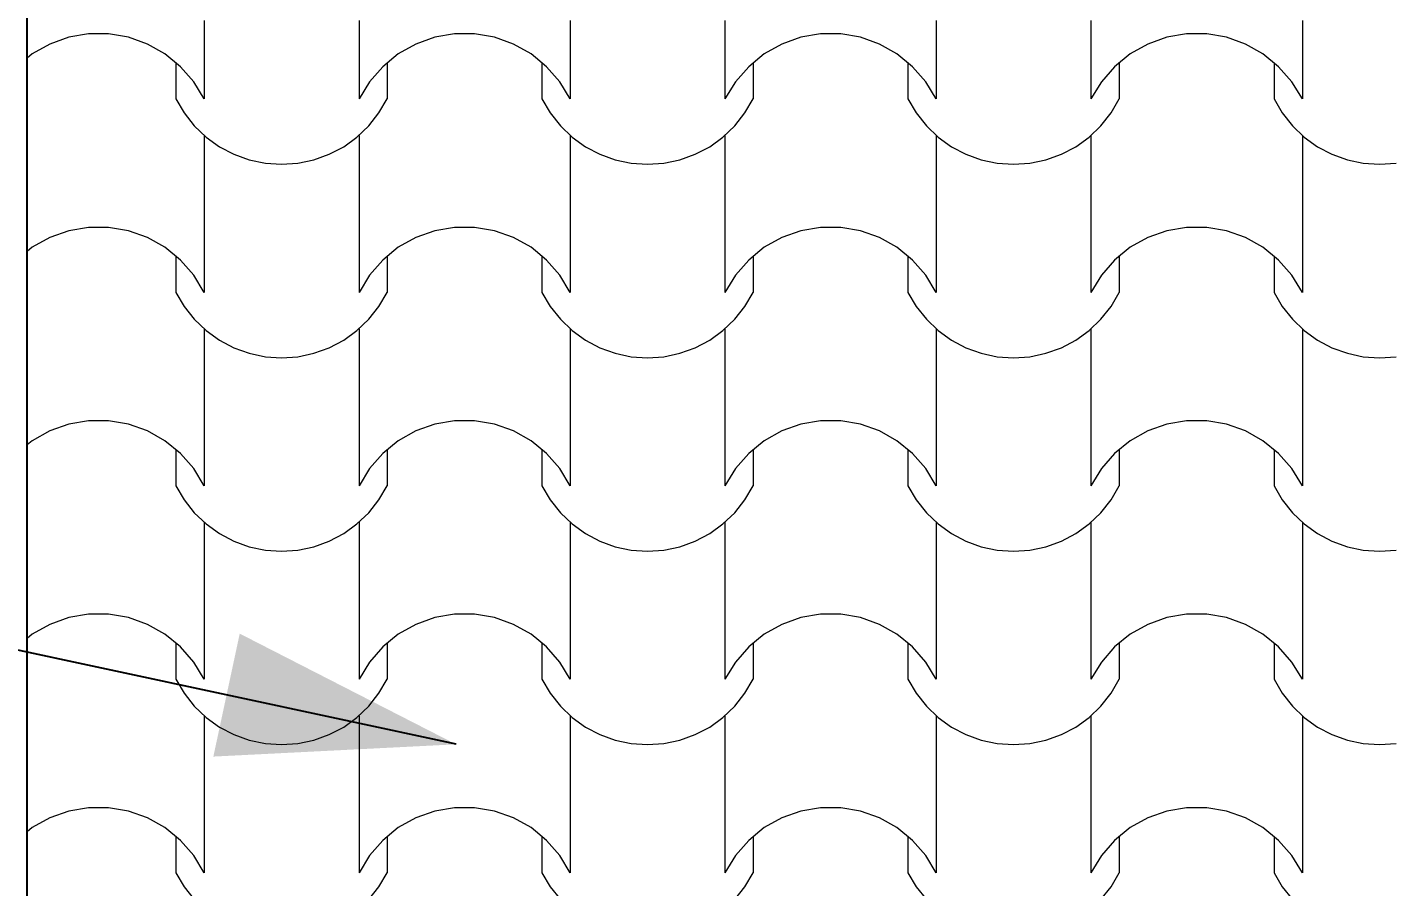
# Model space of a CAD drawing. Header units: millimetres. Extents: x 318905 to 439572, y -5133 to 105868.
# Drawn here: x 391105 to 392162, y 6393 to 7061 of the extents above; entities that cross this region are included whole.
import ezdxf

# ---------------------------------------------------------------- set-up
doc = ezdxf.new("R2010")
doc.units = ezdxf.units.MM
doc.header["$MEASUREMENT"] = 0
for name, color, linetype, lineweight in [('0_Stylo_No__98', 154, 'Continuous', 0), ('2D -  Dessin général_Stylo_No__21', 7, 'Continuous', 25), ('INTI_Etiquettes_Stylo_No__1', 7, 'Continuous', 5), ('OMBRES_Stylo_No__1', 7, 'Continuous', 5)]:
    doc.layers.add(name, color=color, linetype=linetype, lineweight=lineweight)
doc.layers.add('OMBRES_Stylo_No__82', color=7, linetype='Continuous', lineweight=13, true_color=0xaaaaaa)
doc.styles.add('STYLE_GENERE_3', font='')
doc.styles.get('STYLE_GENERE_3').set_extended_font_data('Arial')
doc.dimstyles.new('STYLE_GENERE__1', dxfattribs={"dimtxt": 200, "dimasz": 142.5, "dimexe": 0.18, "dimexo": 500, "dimgap": 0.09, "dimtad": 0, "dimtih": 1, "dimtoh": 1, "dimlfac": 0.001, "dimzin": 0, "dimdsep": 46, "dimtxsty": 'STYLE_GENERE_3', "dimblk": 'ARROWHEAD_6', "dimblk1": 'ARROWHEAD_6', "dimblk2": 'ARROWHEAD_6', "dimcen": 0.09, "dimclrd": 154, "dimclre": 154, "dimclrt": 154, "dimazin": 0, "dimtfac": 1, "dimtdec": 4, "dimtmove": 0, "dimatfit": 3, "dimfxl": 0, "dimtolj": 1, "dimtzin": 0, "dimarcsym": 0})
doc.dimstyles.new('STYLE_GENERE__3', dxfattribs={"dimtxt": 0.18, "dimasz": 182.4, "dimexe": 0.18, "dimexo": 0.0625, "dimgap": 0.09, "dimtad": 0, "dimtih": 1, "dimtoh": 1, "dimdec": 4, "dimzin": 0, "dimdsep": 46, "dimcen": 0.09, "dimadec": 0, "dimazin": 0, "dimtfac": 1, "dimtdec": 4, "dimtmove": 0, "dimatfit": 3, "dimldrblk": 'ARROWHEAD_5', "dimfxl": 0, "dimtolj": 1, "dimtzin": 0, "dimarcsym": 0})

# ---------------------------------------------------------------- blocks, each defined once
blk = doc.blocks.new('*X111')
at = {"layer": 'OMBRES_Stylo_No__82', "linetype": 'Continuous'}
for p, q in [((391242.1, 7065.8), (391242.1, 7004.8)), ((391362.4, 7065.8), (391362.4, 7004.8)), ((391526.6, 7065.8), (391526.6, 7004.8)), ((391646.8, 7065.8), (391646.8, 7004.8)), ((391811.1, 7065.8), (391811.1, 7004.8)), ((391931.3, 7065.8), (391931.3, 7004.8)), ((392095.6, 7065.8), (392095.6, 7004.8)), ((391152.2, 7055.3), (391136.8, 7052.7)), ((391160, 7055.3), (391152.2, 7055.3)), ((391167.8, 7055.3), (391160, 7055.3)), ((391183.2, 7052.7), (391167.8, 7055.3)), ((391436.7, 7055.3), (391421.3, 7052.7)), ((391444.5, 7055.3), (391436.7, 7055.3)), ((391452.3, 7055.3), (391444.5, 7055.3)), ((391467.7, 7052.7), (391452.3, 7055.3)), ((391721.1, 7055.3), (391705.7, 7052.7)), ((391729, 7055.3), (391721.1, 7055.3)), ((391736.8, 7055.3), (391729, 7055.3)), ((391752.2, 7052.7), (391736.8, 7055.3)), ((392005.6, 7055.3), (391990.2, 7052.7)), ((392013.4, 7055.3), (392005.6, 7055.3)), ((392021.3, 7055.3), (392013.4, 7055.3)), ((392036.7, 7052.7), (392021.3, 7055.3)), ((391122.1, 7047.4), (391108.4, 7039.8)), ((391136.8, 7052.7), (391122.1, 7047.4)), ((391197.9, 7047.4), (391183.2, 7052.7)), ((391211.6, 7039.8), (391197.9, 7047.4)), ((391406.5, 7047.4), (391392.9, 7039.8)), ((391421.3, 7052.7), (391406.5, 7047.4)), ((391482.4, 7047.4), (391467.7, 7052.7)), ((391496.1, 7039.8), (391482.4, 7047.4)), ((391691, 7047.4), (391677.4, 7039.8)), ((391705.7, 7052.7), (391691, 7047.4)), ((391766.9, 7047.4), (391752.2, 7052.7)), ((391780.5, 7039.8), (391766.9, 7047.4)), ((391975.5, 7047.4), (391961.9, 7039.8)), ((391990.2, 7052.7), (391975.5, 7047.4)), ((392051.4, 7047.4), (392036.7, 7052.7)), ((392065, 7039.8), (392051.4, 7047.4)), ((391108.4, 7039.8), (391104.5, 7036.6)), ((391223.7, 7029.9), (391211.6, 7039.8)), ((391220.1, 7032.9), (391220.1, 7004.8)), ((391392.9, 7039.8), (391380.8, 7029.9)), ((391384.4, 7032.9), (391384.4, 7004.8)), ((391508.2, 7029.9), (391496.1, 7039.8)), ((391504.6, 7032.9), (391504.6, 7004.8)), ((391677.4, 7039.8), (391665.3, 7029.9)), ((391668.8, 7032.9), (391668.8, 7004.8)), ((391792.7, 7029.9), (391780.5, 7039.8)), ((391789.1, 7032.9), (391789.1, 7004.8)), ((391961.9, 7039.8), (391949.7, 7029.9)), ((391953.3, 7032.9), (391953.3, 7004.8)), ((392077.1, 7029.9), (392065, 7039.8)), ((392073.6, 7032.9), (392073.6, 7004.8)), ((391234, 7018.2), (391223.7, 7029.9)), ((391380.8, 7029.9), (391370.5, 7018.2)), ((391518.5, 7018.2), (391508.2, 7029.9)), ((391665.3, 7029.9), (391655, 7018.2)), ((391802.9, 7018.2), (391792.7, 7029.9)), ((391949.7, 7029.9), (391939.5, 7018.2)), ((392087.4, 7018.2), (392077.1, 7029.9)), ((391242.1, 7004.8), (391234, 7018.2)), ((391370.5, 7018.2), (391362.4, 7004.8)), ((391526.6, 7004.8), (391518.5, 7018.2)), ((391655, 7018.2), (391646.8, 7004.8)), ((391811.1, 7004.8), (391802.9, 7018.2)), ((391939.5, 7018.2), (391931.3, 7004.8)), ((392095.6, 7004.8), (392087.4, 7018.2)), ((391220.1, 7004.8), (391226.6, 6993.9)), ((391377.9, 6993.9), (391384.4, 7004.8)), ((391504.6, 7004.8), (391511, 6993.9)), ((391662.4, 6993.9), (391668.8, 7004.8)), ((391789.1, 7004.8), (391795.5, 6993.9)), ((391946.9, 6993.9), (391953.3, 7004.8)), ((392073.6, 7004.8), (392080, 6993.9)), ((391226.6, 6993.9), (391234.4, 6983.9)), ((391370, 6983.9), (391377.9, 6993.9)), ((391511, 6993.9), (391518.9, 6983.9)), ((391654.5, 6983.9), (391662.4, 6993.9)), ((391795.5, 6993.9), (391803.4, 6983.9)), ((391939, 6983.9), (391946.9, 6993.9)), ((392080, 6993.9), (392087.9, 6983.9)), ((391234.4, 6983.9), (391243.6, 6975.1)), ((391360.8, 6975.1), (391370, 6983.9)), ((391518.9, 6983.9), (391528.1, 6975.1)), ((391645.3, 6975.1), (391654.5, 6983.9)), ((391803.4, 6983.9), (391812.6, 6975.1)), ((391929.8, 6975.1), (391939, 6983.9)), ((392087.9, 6983.9), (392097.1, 6975.1)), ((391242.1, 6976.4), (391242.1, 6915.5)), ((391243.6, 6975.1), (391253.9, 6967.7)), ((391350.5, 6967.7), (391360.8, 6975.1)), ((391362.4, 6976.4), (391362.4, 6915.5)), ((391526.6, 6976.4), (391526.6, 6915.5)), ((391528.1, 6975.1), (391538.4, 6967.7)), ((391635, 6967.7), (391645.3, 6975.1)), ((391646.8, 6976.4), (391646.8, 6915.5)), ((391811.1, 6976.4), (391811.1, 6915.5)), ((391812.6, 6975.1), (391822.9, 6967.7)), ((391919.5, 6967.7), (391929.8, 6975.1)), ((391931.3, 6976.4), (391931.3, 6915.5)), ((392095.6, 6976.4), (392095.6, 6915.5)), ((392097.1, 6975.1), (392107.4, 6967.7)), ((391253.9, 6967.7), (391265.2, 6961.8)), ((391265.2, 6961.8), (391277.1, 6957.5)), ((391327.3, 6957.5), (391339.3, 6961.8)), ((391339.3, 6961.8), (391350.5, 6967.7)), ((391538.4, 6967.7), (391549.7, 6961.8)), ((391549.7, 6961.8), (391561.6, 6957.5)), ((391611.8, 6957.5), (391623.8, 6961.8)), ((391623.8, 6961.8), (391635, 6967.7)), ((391822.9, 6967.7), (391834.1, 6961.8)), ((391834.1, 6961.8), (391846.1, 6957.5)), ((391896.3, 6957.5), (391908.3, 6961.8)), ((391908.3, 6961.8), (391919.5, 6967.7)), ((392107.4, 6967.7), (392118.6, 6961.8)), ((392118.6, 6961.8), (392130.6, 6957.5)), ((391277.1, 6957.5), (391289.6, 6954.9)), ((391289.6, 6954.9), (391302.2, 6954)), ((391302.2, 6954), (391314.9, 6954.9)), ((391314.9, 6954.9), (391327.3, 6957.5)), ((391561.6, 6957.5), (391574, 6954.9)), ((391574, 6954.9), (391586.7, 6954)), ((391586.7, 6954), (391599.4, 6954.9)), ((391599.4, 6954.9), (391611.8, 6957.5)), ((391846.1, 6957.5), (391858.5, 6954.9)), ((391858.5, 6954.9), (391871.2, 6954)), ((391871.2, 6954), (391883.9, 6954.9)), ((391883.9, 6954.9), (391896.3, 6957.5)), ((392130.6, 6957.5), (392143, 6954.9)), ((392143, 6954.9), (392155.7, 6954)), ((392155.7, 6954), (392168.4, 6954.9)), ((391242.1, 6915.5), (391242.1, 6854.5)), ((391362.4, 6915.5), (391362.4, 6854.5)), ((391526.6, 6915.5), (391526.6, 6854.5)), ((391646.8, 6915.5), (391646.8, 6854.5)), ((391811.1, 6915.5), (391811.1, 6854.5)), ((391931.3, 6915.5), (391931.3, 6854.5)), ((392095.6, 6915.5), (392095.6, 6854.5)), ((391122.1, 6897.1), (391108.4, 6889.5)), ((391136.8, 6902.3), (391122.1, 6897.1)), ((391152.2, 6905), (391136.8, 6902.3)), ((391160, 6905), (391152.2, 6905)), ((391167.8, 6905), (391160, 6905)), ((391183.2, 6902.3), (391167.8, 6905)), ((391197.9, 6897.1), (391183.2, 6902.3)), ((391211.6, 6889.5), (391197.9, 6897.1)), ((391406.5, 6897.1), (391392.9, 6889.5)), ((391421.3, 6902.3), (391406.5, 6897.1)), ((391436.7, 6905), (391421.3, 6902.3)), ((391444.5, 6905), (391436.7, 6905)), ((391452.3, 6905), (391444.5, 6905)), ((391467.7, 6902.3), (391452.3, 6905)), ((391482.4, 6897.1), (391467.7, 6902.3)), ((391496.1, 6889.5), (391482.4, 6897.1)), ((391691, 6897.1), (391677.4, 6889.5)), ((391705.7, 6902.3), (391691, 6897.1)), ((391721.1, 6905), (391705.7, 6902.3)), ((391729, 6905), (391721.1, 6905)), ((391736.8, 6905), (391729, 6905)), ((391752.2, 6902.3), (391736.8, 6905)), ((391766.9, 6897.1), (391752.2, 6902.3)), ((391780.5, 6889.5), (391766.9, 6897.1)), ((391975.5, 6897.1), (391961.9, 6889.5)), ((391990.2, 6902.3), (391975.5, 6897.1)), ((392005.6, 6905), (391990.2, 6902.3)), ((392013.4, 6905), (392005.6, 6905)), ((392021.3, 6905), (392013.4, 6905)), ((392036.7, 6902.3), (392021.3, 6905)), ((392051.4, 6897.1), (392036.7, 6902.3)), ((392065, 6889.5), (392051.4, 6897.1)), ((391108.4, 6889.5), (391104.5, 6886.3)), ((391223.7, 6879.6), (391211.6, 6889.5)), ((391392.9, 6889.5), (391380.8, 6879.6)), ((391508.2, 6879.6), (391496.1, 6889.5)), ((391677.4, 6889.5), (391665.3, 6879.6)), ((391792.7, 6879.6), (391780.5, 6889.5)), ((391961.9, 6889.5), (391949.7, 6879.6)), ((392077.1, 6879.6), (392065, 6889.5)), ((391220.1, 6882.5), (391220.1, 6854.5)), ((391234, 6867.8), (391223.7, 6879.6)), ((391380.8, 6879.6), (391370.5, 6867.8)), ((391384.4, 6882.5), (391384.4, 6854.5)), ((391504.6, 6882.5), (391504.6, 6854.5)), ((391518.5, 6867.8), (391508.2, 6879.6)), ((391665.3, 6879.6), (391655, 6867.8)), ((391668.8, 6882.5), (391668.8, 6854.5)), ((391789.1, 6882.5), (391789.1, 6854.5)), ((391802.9, 6867.8), (391792.7, 6879.6)), ((391949.7, 6879.6), (391939.5, 6867.8)), ((391953.3, 6882.5), (391953.3, 6854.5)), ((392073.6, 6882.5), (392073.6, 6854.5)), ((392087.4, 6867.8), (392077.1, 6879.6)), ((391242.1, 6854.5), (391234, 6867.8)), ((391370.5, 6867.8), (391362.4, 6854.5)), ((391526.6, 6854.5), (391518.5, 6867.8)), ((391655, 6867.8), (391646.8, 6854.5)), ((391811.1, 6854.5), (391802.9, 6867.8)), ((391939.5, 6867.8), (391931.3, 6854.5)), ((392095.6, 6854.5), (392087.4, 6867.8)), ((391220.1, 6854.5), (391226.6, 6843.5)), ((391377.9, 6843.5), (391384.4, 6854.5)), ((391504.6, 6854.5), (391511, 6843.5)), ((391662.4, 6843.5), (391668.8, 6854.5)), ((391789.1, 6854.5), (391795.5, 6843.5)), ((391946.9, 6843.5), (391953.3, 6854.5)), ((392073.6, 6854.5), (392080, 6843.5)), ((391226.6, 6843.5), (391234.4, 6833.6)), ((391370, 6833.6), (391377.9, 6843.5)), ((391511, 6843.5), (391518.9, 6833.6)), ((391654.5, 6833.6), (391662.4, 6843.5)), ((391795.5, 6843.5), (391803.4, 6833.6)), ((391939, 6833.6), (391946.9, 6843.5)), ((392080, 6843.5), (392087.9, 6833.6)), ((391234.4, 6833.6), (391243.6, 6824.8)), ((391360.8, 6824.8), (391370, 6833.6)), ((391518.9, 6833.6), (391528.1, 6824.8)), ((391645.3, 6824.8), (391654.5, 6833.6)), ((391803.4, 6833.6), (391812.6, 6824.8)), ((391929.8, 6824.8), (391939, 6833.6)), ((392087.9, 6833.6), (392097.1, 6824.8)), ((391242.1, 6826.1), (391242.1, 6765.1)), ((391243.6, 6824.8), (391253.9, 6817.4)), ((391350.5, 6817.4), (391360.8, 6824.8)), ((391362.4, 6826.1), (391362.4, 6765.1)), ((391526.6, 6826.1), (391526.6, 6765.1)), ((391528.1, 6824.8), (391538.4, 6817.4)), ((391635, 6817.4), (391645.3, 6824.8)), ((391646.8, 6826.1), (391646.8, 6765.1)), ((391811.1, 6826.1), (391811.1, 6765.1)), ((391812.6, 6824.8), (391822.9, 6817.4)), ((391919.5, 6817.4), (391929.8, 6824.8)), ((391931.3, 6826.1), (391931.3, 6765.1)), ((392095.6, 6826.1), (392095.6, 6765.1)), ((392097.1, 6824.8), (392107.4, 6817.4)), ((391253.9, 6817.4), (391265.2, 6811.5)), ((391265.2, 6811.5), (391277.1, 6807.2)), ((391327.3, 6807.2), (391339.3, 6811.5)), ((391339.3, 6811.5), (391350.5, 6817.4)), ((391538.4, 6817.4), (391549.7, 6811.5)), ((391549.7, 6811.5), (391561.6, 6807.2)), ((391611.8, 6807.2), (391623.8, 6811.5)), ((391623.8, 6811.5), (391635, 6817.4)), ((391822.9, 6817.4), (391834.1, 6811.5)), ((391834.1, 6811.5), (391846.1, 6807.2)), ((391896.3, 6807.2), (391908.3, 6811.5)), ((391908.3, 6811.5), (391919.5, 6817.4)), ((392107.4, 6817.4), (392118.6, 6811.5)), ((392118.6, 6811.5), (392130.6, 6807.2)), ((391277.1, 6807.2), (391289.6, 6804.5)), ((391289.6, 6804.5), (391302.2, 6803.7)), ((391302.2, 6803.7), (391314.9, 6804.5)), ((391314.9, 6804.5), (391327.3, 6807.2)), ((391561.6, 6807.2), (391574, 6804.5)), ((391574, 6804.5), (391586.7, 6803.7)), ((391586.7, 6803.7), (391599.4, 6804.5)), ((391599.4, 6804.5), (391611.8, 6807.2)), ((391846.1, 6807.2), (391858.5, 6804.5)), ((391858.5, 6804.5), (391871.2, 6803.7)), ((391871.2, 6803.7), (391883.9, 6804.5)), ((391883.9, 6804.5), (391896.3, 6807.2)), ((392130.6, 6807.2), (392143, 6804.5)), ((392143, 6804.5), (392155.7, 6803.7)), ((392155.7, 6803.7), (392168.4, 6804.5)), ((391242.1, 6765.1), (391242.1, 6704.2)), ((391362.4, 6765.1), (391362.4, 6704.2)), ((391526.6, 6765.1), (391526.6, 6704.2)), ((391646.8, 6765.1), (391646.8, 6704.2)), ((391811.1, 6765.1), (391811.1, 6704.2)), ((391931.3, 6765.1), (391931.3, 6704.2)), ((392095.6, 6765.1), (392095.6, 6704.2)), ((391136.8, 6752), (391122.1, 6746.8)), ((391152.2, 6754.7), (391136.8, 6752)), ((391160, 6754.7), (391152.2, 6754.7)), ((391167.8, 6754.7), (391160, 6754.7)), ((391183.2, 6752), (391167.8, 6754.7)), ((391197.9, 6746.8), (391183.2, 6752)), ((391421.3, 6752), (391406.5, 6746.8)), ((391436.7, 6754.7), (391421.3, 6752)), ((391444.5, 6754.7), (391436.7, 6754.7)), ((391452.3, 6754.7), (391444.5, 6754.7)), ((391467.7, 6752), (391452.3, 6754.7)), ((391482.4, 6746.8), (391467.7, 6752)), ((391705.7, 6752), (391691, 6746.8)), ((391721.1, 6754.7), (391705.7, 6752)), ((391729, 6754.7), (391721.1, 6754.7)), ((391736.8, 6754.7), (391729, 6754.7)), ((391752.2, 6752), (391736.8, 6754.7)), ((391766.9, 6746.8), (391752.2, 6752)), ((391990.2, 6752), (391975.5, 6746.8)), ((392005.6, 6754.7), (391990.2, 6752)), ((392013.4, 6754.7), (392005.6, 6754.7)), ((392021.3, 6754.7), (392013.4, 6754.7)), ((392036.7, 6752), (392021.3, 6754.7)), ((392051.4, 6746.8), (392036.7, 6752)), ((391108.4, 6739.1), (391104.5, 6736)), ((391122.1, 6746.8), (391108.4, 6739.1)), ((391211.6, 6739.1), (391197.9, 6746.8)), ((391223.7, 6729.3), (391211.6, 6739.1)), ((391392.9, 6739.1), (391380.8, 6729.3)), ((391406.5, 6746.8), (391392.9, 6739.1)), ((391496.1, 6739.1), (391482.4, 6746.8)), ((391508.2, 6729.3), (391496.1, 6739.1)), ((391677.4, 6739.1), (391665.3, 6729.3)), ((391691, 6746.8), (391677.4, 6739.1)), ((391780.5, 6739.1), (391766.9, 6746.8)), ((391792.7, 6729.3), (391780.5, 6739.1)), ((391961.9, 6739.1), (391949.7, 6729.3)), ((391975.5, 6746.8), (391961.9, 6739.1)), ((392065, 6739.1), (392051.4, 6746.8)), ((392077.1, 6729.3), (392065, 6739.1)), ((391220.1, 6732.2), (391220.1, 6704.2)), ((391234, 6717.5), (391223.7, 6729.3)), ((391380.8, 6729.3), (391370.5, 6717.5)), ((391384.4, 6732.2), (391384.4, 6704.2)), ((391504.6, 6732.2), (391504.6, 6704.2)), ((391518.5, 6717.5), (391508.2, 6729.3)), ((391665.3, 6729.3), (391655, 6717.5)), ((391668.8, 6732.2), (391668.8, 6704.2)), ((391789.1, 6732.2), (391789.1, 6704.2)), ((391802.9, 6717.5), (391792.7, 6729.3)), ((391949.7, 6729.3), (391939.5, 6717.5)), ((391953.3, 6732.2), (391953.3, 6704.2)), ((392073.6, 6732.2), (392073.6, 6704.2)), ((392087.4, 6717.5), (392077.1, 6729.3)), ((391242.1, 6704.2), (391234, 6717.5)), ((391370.5, 6717.5), (391362.4, 6704.2)), ((391526.6, 6704.2), (391518.5, 6717.5)), ((391655, 6717.5), (391646.8, 6704.2)), ((391811.1, 6704.2), (391802.9, 6717.5)), ((391939.5, 6717.5), (391931.3, 6704.2)), ((392095.6, 6704.2), (392087.4, 6717.5)), ((391220.1, 6704.2), (391226.6, 6693.2)), ((391377.9, 6693.2), (391384.4, 6704.2)), ((391504.6, 6704.2), (391511, 6693.2)), ((391662.4, 6693.2), (391668.8, 6704.2)), ((391789.1, 6704.2), (391795.5, 6693.2)), ((391946.9, 6693.2), (391953.3, 6704.2)), ((392073.6, 6704.2), (392080, 6693.2)), ((391226.6, 6693.2), (391234.4, 6683.2)), ((391370, 6683.2), (391377.9, 6693.2)), ((391511, 6693.2), (391518.9, 6683.2)), ((391654.5, 6683.2), (391662.4, 6693.2)), ((391795.5, 6693.2), (391803.4, 6683.2)), ((391939, 6683.2), (391946.9, 6693.2)), ((392080, 6693.2), (392087.9, 6683.2)), ((391234.4, 6683.2), (391243.6, 6674.5)), ((391242.1, 6675.8), (391242.1, 6614.8)), ((391243.6, 6674.5), (391253.9, 6667.1)), ((391350.5, 6667.1), (391360.8, 6674.5)), ((391360.8, 6674.5), (391370, 6683.2)), ((391362.4, 6675.8), (391362.4, 6614.8)), ((391518.9, 6683.2), (391528.1, 6674.5)), ((391526.6, 6675.8), (391526.6, 6614.8)), ((391528.1, 6674.5), (391538.4, 6667.1)), ((391635, 6667.1), (391645.3, 6674.5)), ((391645.3, 6674.5), (391654.5, 6683.2)), ((391646.8, 6675.8), (391646.8, 6614.8)), ((391803.4, 6683.2), (391812.6, 6674.5)), ((391811.1, 6675.8), (391811.1, 6614.8)), ((391812.6, 6674.5), (391822.9, 6667.1)), ((391919.5, 6667.1), (391929.8, 6674.5)), ((391929.8, 6674.5), (391939, 6683.2)), ((391931.3, 6675.8), (391931.3, 6614.8)), ((392087.9, 6683.2), (392097.1, 6674.5)), ((392095.6, 6675.8), (392095.6, 6614.8)), ((392097.1, 6674.5), (392107.4, 6667.1)), ((391253.9, 6667.1), (391265.2, 6661.1)), ((391339.3, 6661.1), (391350.5, 6667.1)), ((391538.4, 6667.1), (391549.7, 6661.1)), ((391623.8, 6661.1), (391635, 6667.1)), ((391822.9, 6667.1), (391834.1, 6661.1)), ((391908.3, 6661.1), (391919.5, 6667.1)), ((392107.4, 6667.1), (392118.6, 6661.1)), ((391265.2, 6661.1), (391277.1, 6656.8)), ((391277.1, 6656.8), (391289.6, 6654.2)), ((391289.6, 6654.2), (391302.2, 6653.3)), ((391302.2, 6653.3), (391314.9, 6654.2)), ((391314.9, 6654.2), (391327.3, 6656.8)), ((391327.3, 6656.8), (391339.3, 6661.1)), ((391549.7, 6661.1), (391561.6, 6656.8)), ((391561.6, 6656.8), (391574, 6654.2)), ((391574, 6654.2), (391586.7, 6653.3)), ((391586.7, 6653.3), (391599.4, 6654.2)), ((391599.4, 6654.2), (391611.8, 6656.8)), ((391611.8, 6656.8), (391623.8, 6661.1)), ((391834.1, 6661.1), (391846.1, 6656.8)), ((391846.1, 6656.8), (391858.5, 6654.2)), ((391858.5, 6654.2), (391871.2, 6653.3)), ((391871.2, 6653.3), (391883.9, 6654.2)), ((391883.9, 6654.2), (391896.3, 6656.8)), ((391896.3, 6656.8), (391908.3, 6661.1)), ((392118.6, 6661.1), (392130.6, 6656.8)), ((392130.6, 6656.8), (392143, 6654.2)), ((392143, 6654.2), (392155.7, 6653.3)), ((392155.7, 6653.3), (392168.4, 6654.2)), ((391242.1, 6614.8), (391242.1, 6553.8)), ((391362.4, 6614.8), (391362.4, 6553.8)), ((391526.6, 6614.8), (391526.6, 6553.8)), ((391646.8, 6614.8), (391646.8, 6553.8)), ((391811.1, 6614.8), (391811.1, 6553.8)), ((391931.3, 6614.8), (391931.3, 6553.8)), ((392095.6, 6614.8), (392095.6, 6553.8)), ((391136.8, 6601.7), (391122.1, 6596.4)), ((391152.2, 6604.3), (391136.8, 6601.7)), ((391160, 6604.3), (391152.2, 6604.3)), ((391167.8, 6604.3), (391160, 6604.3)), ((391183.2, 6601.7), (391167.8, 6604.3)), ((391197.9, 6596.4), (391183.2, 6601.7)), ((391421.3, 6601.7), (391406.5, 6596.4)), ((391436.7, 6604.3), (391421.3, 6601.7)), ((391444.5, 6604.3), (391436.7, 6604.3)), ((391452.3, 6604.3), (391444.5, 6604.3)), ((391467.7, 6601.7), (391452.3, 6604.3)), ((391482.4, 6596.4), (391467.7, 6601.7)), ((391705.7, 6601.7), (391691, 6596.4)), ((391721.1, 6604.3), (391705.7, 6601.7)), ((391729, 6604.3), (391721.1, 6604.3)), ((391736.8, 6604.3), (391729, 6604.3)), ((391752.2, 6601.7), (391736.8, 6604.3)), ((391766.9, 6596.4), (391752.2, 6601.7)), ((391990.2, 6601.7), (391975.5, 6596.4)), ((392005.6, 6604.3), (391990.2, 6601.7)), ((392013.4, 6604.3), (392005.6, 6604.3)), ((392021.3, 6604.3), (392013.4, 6604.3)), ((392036.7, 6601.7), (392021.3, 6604.3)), ((392051.4, 6596.4), (392036.7, 6601.7)), ((391108.4, 6588.8), (391104.5, 6585.6)), ((391122.1, 6596.4), (391108.4, 6588.8)), ((391211.6, 6588.8), (391197.9, 6596.4)), ((391223.7, 6578.9), (391211.6, 6588.8)), ((391392.9, 6588.8), (391380.8, 6578.9)), ((391406.5, 6596.4), (391392.9, 6588.8)), ((391496.1, 6588.8), (391482.4, 6596.4)), ((391508.2, 6578.9), (391496.1, 6588.8)), ((391677.4, 6588.8), (391665.3, 6578.9)), ((391691, 6596.4), (391677.4, 6588.8)), ((391780.5, 6588.8), (391766.9, 6596.4)), ((391792.7, 6578.9), (391780.5, 6588.8)), ((391961.9, 6588.8), (391949.7, 6578.9)), ((391975.5, 6596.4), (391961.9, 6588.8)), ((392065, 6588.8), (392051.4, 6596.4)), ((392077.1, 6578.9), (392065, 6588.8)), ((391220.1, 6581.8), (391220.1, 6553.8)), ((391234, 6567.2), (391223.7, 6578.9)), ((391380.8, 6578.9), (391370.5, 6567.2)), ((391384.4, 6581.8), (391384.4, 6553.8)), ((391504.6, 6581.8), (391504.6, 6553.8)), ((391518.5, 6567.2), (391508.2, 6578.9)), ((391665.3, 6578.9), (391655, 6567.2)), ((391668.8, 6581.8), (391668.8, 6553.8)), ((391789.1, 6581.8), (391789.1, 6553.8)), ((391802.9, 6567.2), (391792.7, 6578.9)), ((391949.7, 6578.9), (391939.5, 6567.2)), ((391953.3, 6581.8), (391953.3, 6553.8)), ((392073.6, 6581.8), (392073.6, 6553.8)), ((392087.4, 6567.2), (392077.1, 6578.9)), ((391242.1, 6553.8), (391234, 6567.2)), ((391370.5, 6567.2), (391362.4, 6553.8)), ((391526.6, 6553.8), (391518.5, 6567.2)), ((391655, 6567.2), (391646.8, 6553.8)), ((391811.1, 6553.8), (391802.9, 6567.2)), ((391939.5, 6567.2), (391931.3, 6553.8)), ((392095.6, 6553.8), (392087.4, 6567.2)), ((391220.1, 6553.8), (391226.6, 6542.9)), ((391377.9, 6542.9), (391384.4, 6553.8)), ((391504.6, 6553.8), (391511, 6542.9)), ((391662.4, 6542.9), (391668.8, 6553.8)), ((391789.1, 6553.8), (391795.5, 6542.9)), ((391946.9, 6542.9), (391953.3, 6553.8)), ((392073.6, 6553.8), (392080, 6542.9)), ((391226.6, 6542.9), (391234.4, 6532.9)), ((391370, 6532.9), (391377.9, 6542.9)), ((391511, 6542.9), (391518.9, 6532.9)), ((391654.5, 6532.9), (391662.4, 6542.9)), ((391795.5, 6542.9), (391803.4, 6532.9)), ((391939, 6532.9), (391946.9, 6542.9)), ((392080, 6542.9), (392087.9, 6532.9)), ((391234.4, 6532.9), (391243.6, 6524.1)), ((391242.1, 6525.4), (391242.1, 6464.5)), ((391360.8, 6524.1), (391370, 6532.9)), ((391362.4, 6525.4), (391362.4, 6464.5)), ((391518.9, 6532.9), (391528.1, 6524.1)), ((391526.6, 6525.4), (391526.6, 6464.5)), ((391645.3, 6524.1), (391654.5, 6532.9)), ((391646.8, 6525.4), (391646.8, 6464.5)), ((391803.4, 6532.9), (391812.6, 6524.1)), ((391811.1, 6525.4), (391811.1, 6464.5)), ((391929.8, 6524.1), (391939, 6532.9)), ((391931.3, 6525.4), (391931.3, 6464.5)), ((392087.9, 6532.9), (392097.1, 6524.1)), ((392095.6, 6525.4), (392095.6, 6464.5)), ((391243.6, 6524.1), (391253.9, 6516.7)), ((391253.9, 6516.7), (391265.2, 6510.8)), ((391339.3, 6510.8), (391350.5, 6516.7)), ((391350.5, 6516.7), (391360.8, 6524.1)), ((391528.1, 6524.1), (391538.4, 6516.7)), ((391538.4, 6516.7), (391549.7, 6510.8)), ((391623.8, 6510.8), (391635, 6516.7)), ((391635, 6516.7), (391645.3, 6524.1)), ((391812.6, 6524.1), (391822.9, 6516.7)), ((391822.9, 6516.7), (391834.1, 6510.8)), ((391908.3, 6510.8), (391919.5, 6516.7)), ((391919.5, 6516.7), (391929.8, 6524.1)), ((392097.1, 6524.1), (392107.4, 6516.7)), ((392107.4, 6516.7), (392118.6, 6510.8)), ((391265.2, 6510.8), (391277.1, 6506.5)), ((391277.1, 6506.5), (391289.6, 6503.9)), ((391289.6, 6503.9), (391302.2, 6503)), ((391302.2, 6503), (391314.9, 6503.9)), ((391314.9, 6503.9), (391327.3, 6506.5)), ((391327.3, 6506.5), (391339.3, 6510.8)), ((391549.7, 6510.8), (391561.6, 6506.5)), ((391561.6, 6506.5), (391574, 6503.9)), ((391574, 6503.9), (391586.7, 6503)), ((391586.7, 6503), (391599.4, 6503.9)), ((391599.4, 6503.9), (391611.8, 6506.5)), ((391611.8, 6506.5), (391623.8, 6510.8)), ((391834.1, 6510.8), (391846.1, 6506.5)), ((391846.1, 6506.5), (391858.5, 6503.9)), ((391858.5, 6503.9), (391871.2, 6503)), ((391871.2, 6503), (391883.9, 6503.9)), ((391883.9, 6503.9), (391896.3, 6506.5)), ((391896.3, 6506.5), (391908.3, 6510.8)), ((392118.6, 6510.8), (392130.6, 6506.5)), ((392130.6, 6506.5), (392143, 6503.9)), ((392143, 6503.9), (392155.7, 6503)), ((392155.7, 6503), (392168.4, 6503.9)), ((391242.1, 6464.5), (391242.1, 6403.5)), ((391362.4, 6464.5), (391362.4, 6403.5)), ((391526.6, 6464.5), (391526.6, 6403.5)), ((391646.8, 6464.5), (391646.8, 6403.5)), ((391811.1, 6464.5), (391811.1, 6403.5)), ((391931.3, 6464.5), (391931.3, 6403.5)), ((392095.6, 6464.5), (392095.6, 6403.5)), ((391136.8, 6451.3), (391122.1, 6446.1)), ((391152.2, 6454), (391136.8, 6451.3)), ((391160, 6454), (391152.2, 6454)), ((391167.8, 6454), (391160, 6454)), ((391183.2, 6451.3), (391167.8, 6454)), ((391197.9, 6446.1), (391183.2, 6451.3)), ((391421.3, 6451.3), (391406.5, 6446.1)), ((391436.7, 6454), (391421.3, 6451.3)), ((391444.5, 6454), (391436.7, 6454)), ((391452.3, 6454), (391444.5, 6454)), ((391467.7, 6451.3), (391452.3, 6454)), ((391482.4, 6446.1), (391467.7, 6451.3)), ((391705.7, 6451.3), (391691, 6446.1)), ((391721.1, 6454), (391705.7, 6451.3)), ((391729, 6454), (391721.1, 6454)), ((391736.8, 6454), (391729, 6454)), ((391752.2, 6451.3), (391736.8, 6454)), ((391766.9, 6446.1), (391752.2, 6451.3)), ((391990.2, 6451.3), (391975.5, 6446.1)), ((392005.6, 6454), (391990.2, 6451.3)), ((392013.4, 6454), (392005.6, 6454)), ((392021.3, 6454), (392013.4, 6454)), ((392036.7, 6451.3), (392021.3, 6454)), ((392051.4, 6446.1), (392036.7, 6451.3)), ((391122.1, 6446.1), (391108.4, 6438.5)), ((391211.6, 6438.5), (391197.9, 6446.1)), ((391406.5, 6446.1), (391392.9, 6438.5)), ((391496.1, 6438.5), (391482.4, 6446.1)), ((391691, 6446.1), (391677.4, 6438.5)), ((391780.5, 6438.5), (391766.9, 6446.1)), ((391975.5, 6446.1), (391961.9, 6438.5)), ((392065, 6438.5), (392051.4, 6446.1)), ((391108.4, 6438.5), (391104.5, 6435.3)), ((391223.7, 6428.6), (391211.6, 6438.5)), ((391220.1, 6431.5), (391220.1, 6403.5)), ((391392.9, 6438.5), (391380.8, 6428.6)), ((391384.4, 6431.5), (391384.4, 6403.5)), ((391508.2, 6428.6), (391496.1, 6438.5)), ((391504.6, 6431.5), (391504.6, 6403.5)), ((391677.4, 6438.5), (391665.3, 6428.6)), ((391668.8, 6431.5), (391668.8, 6403.5)), ((391792.7, 6428.6), (391780.5, 6438.5)), ((391789.1, 6431.5), (391789.1, 6403.5)), ((391961.9, 6438.5), (391949.7, 6428.6)), ((391953.3, 6431.5), (391953.3, 6403.5)), ((392077.1, 6428.6), (392065, 6438.5)), ((392073.6, 6431.5), (392073.6, 6403.5)), ((391234, 6416.8), (391223.7, 6428.6)), ((391380.8, 6428.6), (391370.5, 6416.8)), ((391518.5, 6416.8), (391508.2, 6428.6)), ((391665.3, 6428.6), (391655, 6416.8)), ((391802.9, 6416.8), (391792.7, 6428.6)), ((391949.7, 6428.6), (391939.5, 6416.8)), ((392087.4, 6416.8), (392077.1, 6428.6)), ((391242.1, 6403.5), (391234, 6416.8)), ((391370.5, 6416.8), (391362.4, 6403.5)), ((391526.6, 6403.5), (391518.5, 6416.8)), ((391655, 6416.8), (391646.8, 6403.5)), ((391811.1, 6403.5), (391802.9, 6416.8)), ((391939.5, 6416.8), (391931.3, 6403.5)), ((392095.6, 6403.5), (392087.4, 6416.8)), ((391220.1, 6403.5), (391226.6, 6392.5)), ((391377.9, 6392.5), (391384.4, 6403.5)), ((391504.6, 6403.5), (391511, 6392.5)), ((391662.4, 6392.5), (391668.8, 6403.5)), ((391789.1, 6403.5), (391795.5, 6392.5)), ((391946.9, 6392.5), (391953.3, 6403.5)), ((392073.6, 6403.5), (392080, 6392.5)), ((391226.6, 6392.5), (391234.4, 6382.6)), ((391370, 6382.6), (391377.9, 6392.5)), ((391511, 6392.5), (391518.9, 6382.6)), ((391654.5, 6382.6), (391662.4, 6392.5)), ((391795.5, 6392.5), (391803.4, 6382.6)), ((391939, 6382.6), (391946.9, 6392.5)), ((392080, 6392.5), (392087.9, 6382.6))]:
    blk.add_line(p, q, dxfattribs=at)
blk = doc.blocks.new('Hachure_28', base_point=(0, 4000))
at = {"layer": 'OMBRES_Stylo_No__1', "linetype": 'Continuous'}
blk.add_line((391104.5, 5823), (391104.5, 7634.5), dxfattribs=at)
at = {"layer": 'OMBRES_Stylo_No__82', "linetype": 'Continuous'}
blk.add_blockref('*X111', (0, 0), dxfattribs=at)
blk = doc.blocks.new('*D129')
at = {"layer": '0_Stylo_No__98', "linetype": 'Continuous'}
for p, q in [((390306, 7634.5), (390306, 7747)), ((390381, 7559.5), (390231, 7709.5)), ((390806, 7634.5), (390165.4, 7634.5)), ((390306, 3588.8), (390306, 7634.5)), ((390306, -731.5), (390306, 3314.2)), ((390231, -656.5), (390381, -806.5)), ((390806, -731.5), (390165.4, -731.5)), ((390306, -844), (390306, -731.5))]:
    blk.add_line(p, q, dxfattribs=at)
at = {"layer": '0_Stylo_No__98', "insert": (390039.1, 3351.5), "char_height": 200, "attachment_point": 7, "style": 'STYLE_GENERE_3'}
blk.add_mtext('\\A1;{\\pql;\\fArial|b0|i0|c0|p34;8,37}', dxfattribs=at)
blk = doc.blocks.new('ARROWHEAD_6')
at = {"color": 0, "linetype": 'Continuous', "lineweight": 0}
for p, q in [((-0.5, -0.5), (0.5, 0.5)), ((0, 0), (-1, 0))]:
    blk.add_line(p, q, dxfattribs=at)
blk = doc.blocks.new('*D131')
at = {"layer": '0_Stylo_No__98', "linetype": 'Continuous'}
for p, q in [((408082.7, 7634.5), (408082.7, 7747)), ((408157.7, 7559.5), (408007.7, 7709.5)), ((408223.3, 7634.5), (407582.7, 7634.5)), ((408082.7, 3678.3), (408082.7, 7634.5)), ((408082.7, -552.4), (408082.7, 3403.7)), ((408007.7, -477.4), (408157.7, -627.4)), ((408582.7, -552.4), (407942.1, -552.4)), ((408082.7, -664.9), (408082.7, -552.4))]:
    blk.add_line(p, q, dxfattribs=at)
at = {"layer": '0_Stylo_No__98', "insert": (407815.8, 3441), "char_height": 200, "attachment_point": 7, "style": 'STYLE_GENERE_3'}
blk.add_mtext('\\A1;{\\pql;\\fArial|b0|i0|c0|p34;8,19}', dxfattribs=at)
blk = doc.blocks.new('ARROWHEAD_5')
at = {"linetype": 'Continuous', "lineweight": 0}
blk.add_hatch(color=0, dxfattribs=at).paths.add_polyline_path([(-1, 0.2679), (0, 0), (-1, -0.2679)])
at = {"color": 0, "linetype": 'Continuous', "lineweight": 0}
blk.add_line((0, 0), (-1, 0), dxfattribs=at)

msp = doc.modelspace()

# ---------------------------------------------------------------- linework, layer by layer
at = {"layer": '2D -  Dessin général_Stylo_No__21', "linetype": 'Continuous'}
msp.add_line((391104.519, 5522.959), (391104.519, 7634.516), dxfattribs=at)

# ---------------------------------------------------------------- block references
at = {"layer": 'OMBRES_Stylo_No__82', "linetype": 'Continuous'}
msp.add_blockref('Hachure_28', (0, 4000), dxfattribs=at)

# ---------------------------------------------------------------- dimensions: what is measured, and where the dimension line sits
at = {"color": 154, "linetype": 'Continuous', "lineweight": 0}
for base, p1, picture, middle in [((390305.978, 7634.463), (391404.519, -731.523), '*D129', (390334.176, 3451.47)), ((408082.725, 7634.463), (408761.305, -552.434), '*D131', (408110.923, 3541.014))]:
    dim = msp.add_linear_dim(base=base, p1=p1, p2=(391104.519, 7634.463), angle=90, dimstyle='STYLE_GENERE__1', dxfattribs=at)
    dim.commit()
    dim.dimension.update_dxf_attribs({"geometry": picture, "text_midpoint": middle, "dimtype": 160})

# ---------------------------------------------------------------- leaders
at = {"layer": 'INTI_Etiquettes_Stylo_No__1', "linetype": 'Continuous', "annotation_type": 0, "has_hookline": 1, "hookline_direction": 1, "text_width": 2609.72}
msp.add_leader([(391437.792, 6503.241), (389724.498, 6870.721), (389184.588, 6870.721)], dimstyle='STYLE_GENERE__3', dxfattribs=at)

doc.saveas('drawing.dxf')
